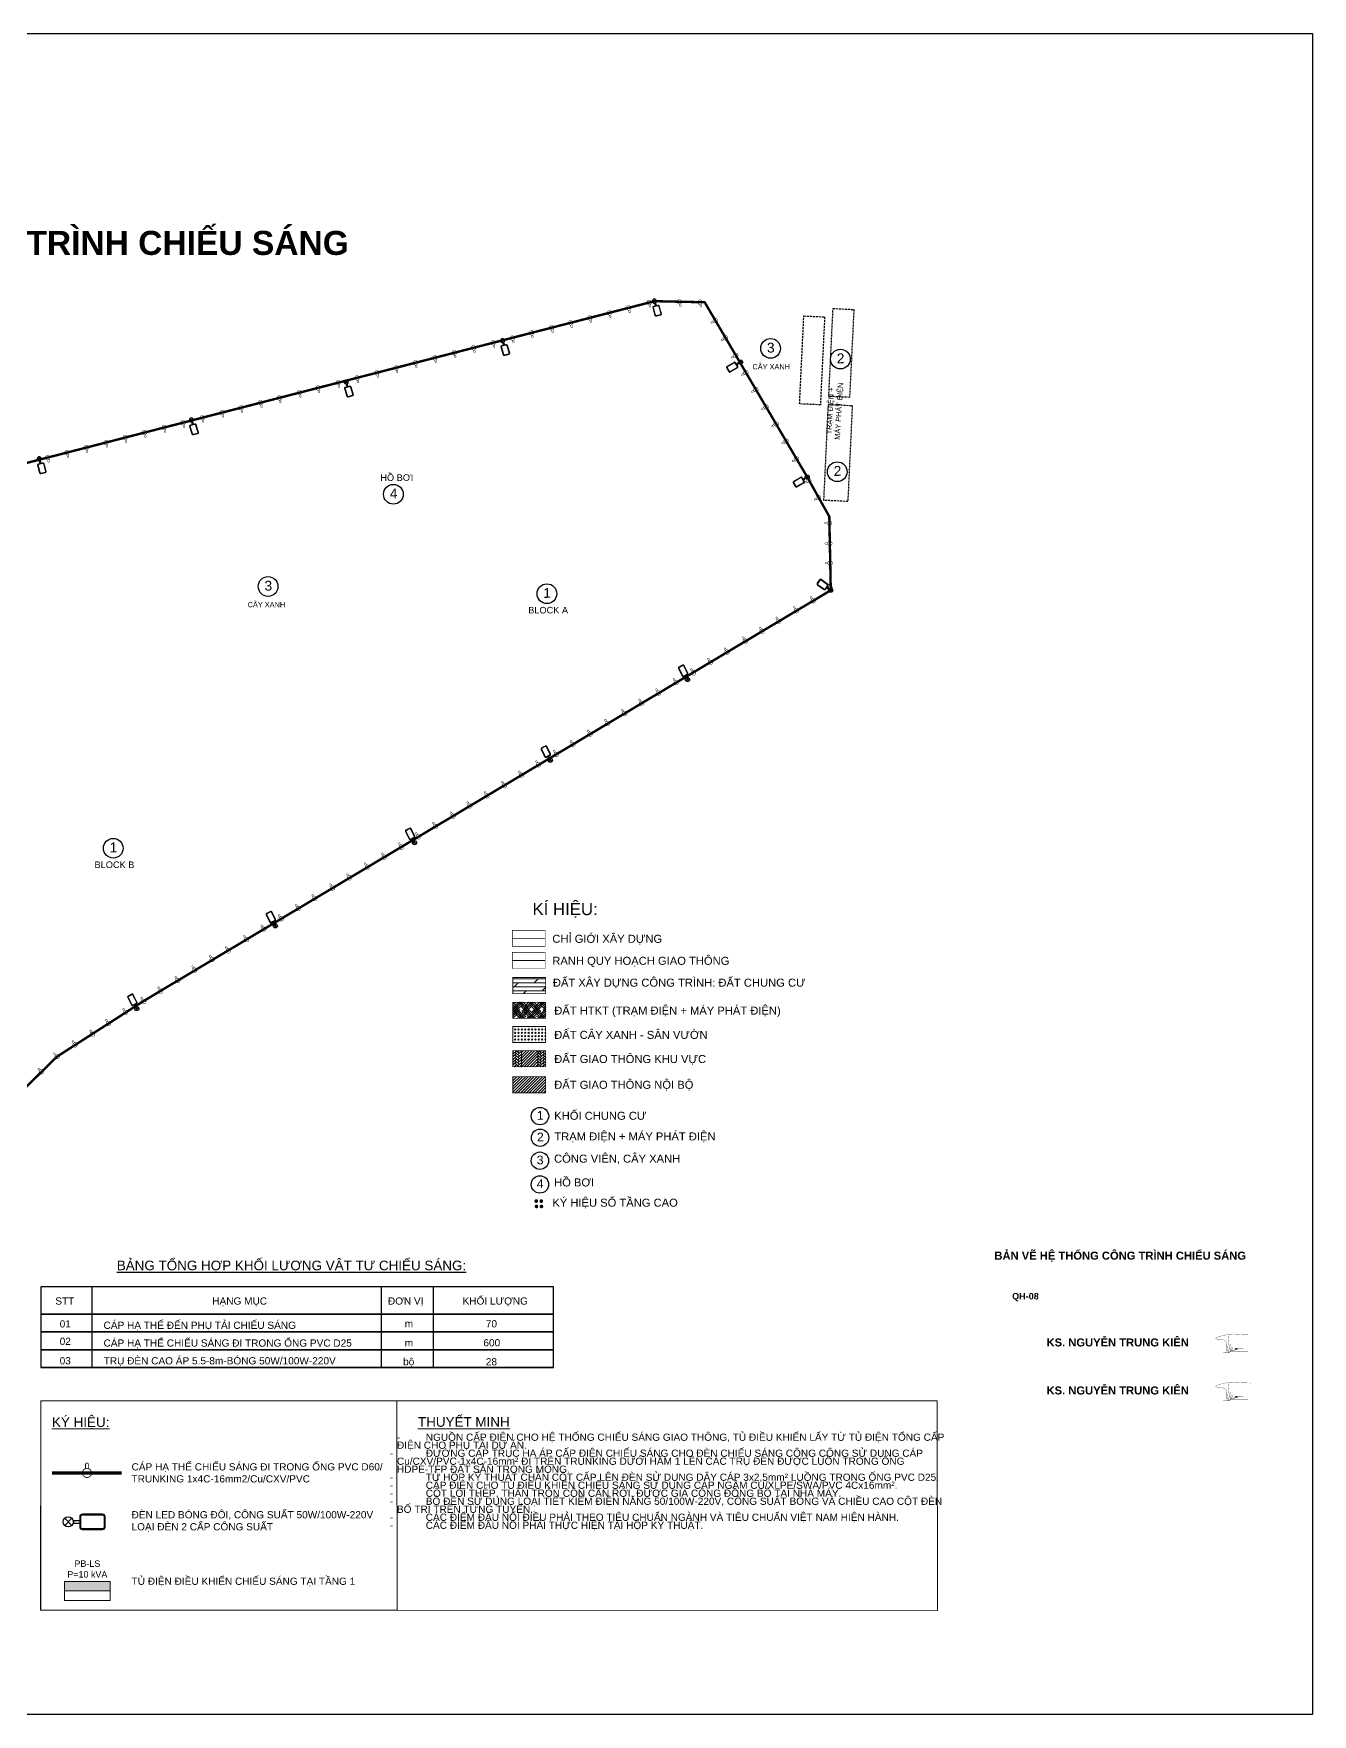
# Model space of a CAD drawing. Header units: inches. Extents: x 245672 to 1592568, y 1207716 to 2415717.
# Drawn here: x 612703.8 to 612863.5, y 1207715.5 to 1207925.5 of the extents above; entities that cross this region are included whole.
import ezdxf
from ezdxf.enums import TextEntityAlignment as Align

# ---------------------------------------------------------------- set-up
doc = ezdxf.new("R2010")
doc.units = ezdxf.units.IN
doc.header["$MEASUREMENT"] = 0
doc.set_wipeout_variables(frame=1)
for name, pattern in [('$0$HIDDEN', [0.375, 0.25, -0.125]), ('3-1', [4, 3, -1]), ('ACAD_ISO02W100', [15, 12, -3]), ('Dash', [6.35, 3.175, -3.175]), ('DASHED', [0.75, 0.5, -0.25]), ('DIVIDE', [1.25, 0.5, -0.25, 0, -0.25, 0, -0.25]), ('HIDDEN2', [4.7625, 3.175, -1.5875])]:
    doc.linetypes.add(name, pattern=pattern)
for name, color, linetype in [('0-Frame-text', 7, 'Continuous'), ('02-TEXT', 7, 'Continuous'), ('3_Heavy line', 3, 'Continuous'), ('5L', 1, 'Continuous'), ('E-LIGHT', 160, 'Continuous'), ('KHUNG LUI CONG TRINH', 7, 'Continuous'), ('TAD - TEXT', 7, 'Continuous'), ('TT.TAD - LANDMARK', 6, 'Continuous'), ('TT.TAD - LANDSCAPE - HATCH', 254, 'Continuous'), ('XREF-KHUNG A2-Songhong$0$TEXT KHUNG', 7, 'Continuous')]:
    doc.layers.add(name, color=color, linetype=linetype)
for name, color, linetype, lineweight in [('00-HACTH', 8, 'Continuous', 5), ('E-04', 252, '04DH', 5), ('Electrical Light', 160, 'ACAD_ISO02W100', 18), ('GACH LAT', 8, 'Continuous', 5), ('Level 3', 7, 'Continuous', 0), ('QH', 5, '3-1', 30), ('QH_DAT_Cayxanhhanche', 94, 'ACAD_ISO02W100', 13), ('QH_DAT_CTHTKT_DuongGT', 251, 'ACAD_ISO02W100', 20), ('QH_DAT_CTHTKT_Hatangkhac', 199, 'ACAD_ISO02W100', 9), ('QH_DAT_NO_Nhaochungcu', 40, 'ACAD_ISO02W100', 13), ('QHDH_DAT_CTHTKT_DuongGT_CH', 251, 'ACAD_ISO02W100', 20)]:
    doc.layers.add(name, color=color, linetype=linetype, lineweight=lineweight)
doc.styles.add('arial', font='arial.ttf')
doc.styles.add('Khung ten 25062008$0$arial', font='arialbd.ttf', dxfattribs={"height": 2.5})
doc.styles.add('VNIHC', font='')
doc.styles.add('XREF-KHUNG A2-Songhong$0$XR KHUNG 4TO A0 NOI DAI$0$Khung ten 25062008$0$arial', font='arialbd.ttf', dxfattribs={"height": 2.5})
doc.styles.get('VNIHC').set_extended_font_data('VNI-Helve-Condense')
doc.linetypes.add('04DH', pattern='A,15.184282,-3.785163,0.245393,-3.754607,0.245393,-3.785163,15.184282,-3.88722,["0,4kV",VNIHC,S=6,R=0,X=0,Y=-3],-22.15922', length=68.230723)
pattern_1 = [(45, (-613715.70337, -1204730.79082), (-0.176776695297, 0.176776695297), [])]
pattern_2 = [(45, (-196.47776, -10.4347), (0, 0.34745427), [0.7370618, -0.2456873]), (135, (-196.30403, -10.26096), (3e-17, 0.34745427), [0.7370618, -0.2456873])]

# ---------------------------------------------------------------- blocks, each defined once
blk = doc.blocks.new('CHU KI')
at = {"layer": '3_Heavy line', "color": 164, "linetype": 'Continuous', "const_width": 0.03}
blk.add_lwpolyline([(316.6, 50.08), (316.54, 49.41), (316.5, 48.95), (316.47, 48.74), (316.45, 48.55), (316.43, 48.39), (316.41, 48.24), (316.4, 48.13), (316.38, 48.06), (316.37, 48.02), (316.35, 48.02), (316.34, 48.07), (316.33, 48.16), (316.32, 48.3), (316.32, 48.45), (316.33, 48.74), (316.33, 48.88), (316.31, 49.01), (316.28, 49.13), (316.22, 49.23), (316.14, 49.32), (316.03, 49.39), (315.91, 49.45), (315.77, 49.49), (315.48, 49.54), (315.19, 49.56), (315.06, 49.58), (315, 49.61), (314.97, 49.63), (314.96, 49.66), (314.97, 49.69), (314.99, 49.72), (315.03, 49.75), (315.16, 49.81), (315.33, 49.87), (315.73, 49.98), (315.94, 50.03), (316.13, 50.07), (316.31, 50.1), (316.46, 50.12), (316.73, 50.15), (316.96, 50.15), (317.17, 50.16), (317.66, 50.14), (318.18, 50.11), (318.74, 50.09), (319.32, 50.07)], dxfattribs=at)
at = {"layer": '3_Heavy line', "color": 164, "linetype": 'Continuous', "const_width": 0.0424, "flags": 128}
for points in [[(316.78, 48.97), (316.74, 48.82), (316.7, 48.68), (316.68, 48.61), (316.66, 48.55), (316.65, 48.48), (316.63, 48.41), (316.61, 48.35), (316.6, 48.29), (316.59, 48.23), (316.58, 48.18), (316.57, 48.13), (316.56, 48.11), (316.56, 48.08), (316.55, 48.06), (316.55, 48.04), (316.55, 48.02), (316.54, 48), (316.54, 47.98), (316.54, 47.96), (316.54, 47.95), (316.54, 47.93), (316.54, 47.92), (316.54, 47.91), (316.54, 47.9), (316.54, 47.89), (316.55, 47.88), (316.55, 47.87), (316.55, 47.86), (316.56, 47.86), (316.56, 47.86), (316.57, 47.86), (316.58, 47.86), (316.58, 47.86), (316.59, 47.86), (316.6, 47.87), (316.61, 47.87), (316.62, 47.88), (316.63, 47.89), (316.64, 47.91), (316.65, 47.92), (316.67, 47.93), (316.68, 47.95), (316.7, 47.97), (316.71, 47.99), (316.73, 48), (316.75, 48.02), (316.76, 48.05), (316.8, 48.09), (316.84, 48.14), (316.88, 48.18), (316.92, 48.23), (316.94, 48.26), (316.96, 48.28), (316.97, 48.3), (316.99, 48.32), (317, 48.34), (317.01, 48.36), (317.02, 48.38), (317.03, 48.4), (317.03, 48.42), (317.03, 48.43), (317.03, 48.44), (317.03, 48.46), (317.02, 48.46), (317.02, 48.47), (317.01, 48.47), (317.01, 48.47), (317, 48.48), (316.99, 48.48), (316.98, 48.48), (316.97, 48.48), (316.95, 48.48), (316.93, 48.48), (316.9, 48.48), (316.88, 48.47), (316.86, 48.46), (316.85, 48.46), (316.84, 48.45), (316.83, 48.44), (316.83, 48.44), (316.82, 48.43), (316.82, 48.42), (316.81, 48.4), (316.8, 48.38), (316.8, 48.35), (316.8, 48.33), (316.8, 48.29), (316.8, 48.26), (316.81, 48.24), (316.81, 48.22), (316.82, 48.21), (316.83, 48.19), (316.85, 48.17), (316.86, 48.16), (316.88, 48.15), (316.9, 48.14), (316.92, 48.13), (316.94, 48.12), (316.96, 48.12), (316.99, 48.12), (317.01, 48.11), (317.04, 48.12), (317.06, 48.12), (317.09, 48.12), (317.12, 48.13), (317.14, 48.14), (317.17, 48.15), (317.19, 48.16), (317.22, 48.17), (317.24, 48.19), (317.27, 48.21), (317.29, 48.23), (317.31, 48.26), (317.33, 48.28), (317.35, 48.31), (317.36, 48.34), (317.38, 48.36), (317.38, 48.38), (317.39, 48.39), (317.39, 48.4), (317.4, 48.41), (317.4, 48.42), (317.41, 48.42), (317.41, 48.43), (317.41, 48.43), (317.41, 48.44), (317.41, 48.43), (317.41, 48.43), (317.41, 48.43), (317.4, 48.42), (317.4, 48.41), (317.39, 48.4), (317.39, 48.39), (317.38, 48.36), (317.37, 48.33), (317.36, 48.3), (317.35, 48.27), (317.34, 48.26), (317.34, 48.25), (317.34, 48.23), (317.33, 48.22), (317.33, 48.22), (317.33, 48.21), (317.33, 48.21), (317.33, 48.21), (317.33, 48.21), (317.33, 48.21), (317.34, 48.22), (317.34, 48.22), (317.35, 48.24), (317.35, 48.25), (317.36, 48.26), (317.36, 48.27), (317.39, 48.33), (317.39, 48.35), (317.4, 48.36), (317.4, 48.37), (317.41, 48.38), (317.41, 48.39), (317.41, 48.4), (317.42, 48.4), (317.42, 48.4), (317.41, 48.4), (317.41, 48.39), (317.41, 48.39), (317.4, 48.38), (317.4, 48.36), (317.39, 48.35), (317.38, 48.32), (317.37, 48.3), (317.37, 48.28), (317.37, 48.27), (317.37, 48.26), (317.37, 48.26), (317.37, 48.25), (317.38, 48.25), (317.39, 48.25), (317.4, 48.25), (317.41, 48.25), (317.42, 48.26), (317.43, 48.27), (317.44, 48.27), (317.47, 48.29), (317.49, 48.32), (317.5, 48.33), (317.51, 48.34), (317.52, 48.35), (317.53, 48.36), (317.53, 48.37), (317.54, 48.38), (317.54, 48.38), (317.54, 48.39), (317.53, 48.39), (317.53, 48.4), (317.52, 48.4), (317.51, 48.39), (317.5, 48.39), (317.48, 48.39), (317.47, 48.38), (317.46, 48.37), (317.45, 48.36), (317.44, 48.35), (317.44, 48.34), (317.43, 48.33), (317.43, 48.32), (317.43, 48.3), (317.43, 48.29), (317.43, 48.28), (317.43, 48.27), (317.43, 48.26), (317.44, 48.25), (317.44, 48.25), (317.45, 48.25), (317.46, 48.24), (317.46, 48.25), (317.47, 48.25), (317.48, 48.25), (317.49, 48.26), (317.5, 48.26), (317.51, 48.27), (317.52, 48.28), (317.53, 48.29), (317.54, 48.31), (317.56, 48.34), (317.57, 48.36), (317.58, 48.38), (317.58, 48.39), (317.58, 48.41), (317.58, 48.42), (317.58, 48.42), (317.59, 48.43), (317.59, 48.43), (317.59, 48.43), (317.6, 48.43), (317.6, 48.43), (317.61, 48.42), (317.62, 48.41), (317.62, 48.4), (317.62, 48.4), (317.62, 48.39), (317.62, 48.39), (317.62, 48.38), (317.61, 48.36), (317.61, 48.35), (317.59, 48.32), (317.58, 48.29), (317.58, 48.27), (317.57, 48.26), (317.57, 48.26), (317.57, 48.25), (317.56, 48.25), (317.56, 48.25), (317.56, 48.25), (317.56, 48.25), (317.56, 48.25), (317.56, 48.26), (317.56, 48.26), (317.57, 48.27), (317.57, 48.28), (317.57, 48.29), (317.58, 48.31), (317.59, 48.32), (317.6, 48.33), (317.61, 48.36), (317.62, 48.37), (317.63, 48.37), (317.64, 48.38), (317.64, 48.39), (317.65, 48.39), (317.65, 48.39), (317.65, 48.39), (317.65, 48.38), (317.65, 48.37), (317.65, 48.36), (317.65, 48.35), (317.64, 48.34), (317.64, 48.32), (317.63, 48.29), (317.62, 48.28), (317.61, 48.26), (317.61, 48.25), (317.61, 48.25), (317.6, 48.24), (317.6, 48.24), (317.6, 48.24), (317.6, 48.25), (317.6, 48.25), (317.6, 48.25), (317.61, 48.26), (317.61, 48.27), (317.62, 48.28), (317.63, 48.29), (317.63, 48.3), (317.64, 48.3), (317.66, 48.31), (317.7, 48.33), (317.74, 48.34), (317.78, 48.35), (317.82, 48.36), (317.86, 48.37), (317.9, 48.38), (317.95, 48.38), (317.99, 48.39), (318.03, 48.39), (318.08, 48.39), (318.12, 48.39), (318.21, 48.39), (318.3, 48.38), (318.39, 48.38)], [(315.88, 47.88), (317.26, 48.01), (317.56, 48.02), (318.46, 48.06), (318.99, 48.06)]]:
    blk.add_lwpolyline(points, dxfattribs=at)
blk = doc.blocks.new('TEN HANG MUC')
at = {"color": 6}
blk.add_wipeout([(2345, 1911), (1660, 2528), (786, 2917), (19, 3016), (-923, 2865), (-1651, 2509), (-2252, 1976), (-2569, 1533), (-2837, 936), (-2949, 453), (-2970, -243), (-2929, -539), (-2770, -1090), (-2597, -1452), (-2206, -1997), (-1798, -2371), (-1275, -2690), (-877, -2847), (-443, -2948), (19, -2984), (679, -2910), (1121, -2774), (1620, -2521), (2070, -2173), (2418, -1785), (2615, -1487), (2815, -1069), (2950, -625), (3019, 16), (2939, 706), (2780, 1190), (2523, 1668)], dxfattribs=at).dxf.layer = '02-TEXT'
at = {"layer": '02-TEXT', "color": 6}
blk.add_circle((19, 16), 3000, dxfattribs=at)
at = {"layer": '02-TEXT', "color": 6, "linetype": 'Continuous', "style": 'arial'}
blk.add_attdef('A', text='', height=3000, dxfattribs=at).set_placement((100, -1243), align=Align.CENTER)
blk = doc.blocks.new('5E45666')
at = {"layer": 'GACH LAT'}
h = blk.add_hatch(dxfattribs=at)
h.set_pattern_fill('AR-HBONE', color=256, scale=0.002418)
h.set_pattern_definition(pattern_2)
h.paths.add_polyline_path([(1.04, 6.29), (0.03, 6.29), (0.03, 4.29), (1.04, 4.29)])
h = blk.add_hatch(dxfattribs=at)
h.set_pattern_fill('AR-HBONE', color=256, scale=0.002418)
h.set_pattern_definition(pattern_2)
h.paths.add_polyline_path([(4.09, 6.29), (3.09, 6.29), (3.09, 4.29), (4.09, 4.29)])
at = {"layer": 'QH_DAT_Cayxanhhanche'}
h = blk.add_hatch(dxfattribs=at)
h.set_pattern_fill('GOST_GLASS', color=256, scale=0.05)
h.set_pattern_definition([(45, (-613715.70337, -1204730.79082), (0.42426406871, 0), [0.25, -0.35]), (45, (-613715.5973, -1204730.79082), (0.42426406871, 0), [0.1, -0.5]), (45, (-613715.70337, -1204730.68476), (0.42426406871, 0), [0.1, -0.5])])
h.paths.add_polyline_path([(4.09, 7.31), (-0.02, 7.31), (-0.02, 9.32), (4.09, 9.32)])
at = {"layer": 'QH_DAT_CTHTKT_DuongGT', "linetype": 'Continuous'}
h = blk.add_hatch(dxfattribs=at)
h.set_pattern_fill('ANSI31', color=256, scale=2)
h.set_pattern_definition(pattern_1)
h.paths.add_polyline_path([(1.04, 6.29), (1.04, 4.29), (3.09, 4.29), (3.09, 6.29)])
h = blk.add_hatch(dxfattribs=at)
h.set_pattern_fill('ANSI31', color=256, scale=2)
h.set_pattern_definition(pattern_1)
h.paths.add_polyline_path([(-0.02, 3.04), (-0.02, 1.03), (4.09, 1.03), (4.09, 3.04)])
at = {"layer": 'QH_DAT_CTHTKT_Hatangkhac', "linetype": 'Continuous', "ltscale": 0.01}
h = blk.add_hatch(dxfattribs=at)
h.set_pattern_fill('HOUND', color=256, scale=3, angle=45)
h.set_pattern_definition([(45, (-613715.70337, -1204727.76402), (0.397747564417, 0.662912607362), [3, -1.5]), (135, (-613715.70337, -1204727.76402), (0.397747564417, -0.662912607362), [3, -1.5])])
h.paths.add_polyline_path([(4.09, 10.34), (-0.02, 10.34), (-0.02, 12.34), (4.09, 12.34)])
at = {"layer": 'QH_DAT_NO_Nhaochungcu', "linetype": 'Continuous'}
h = blk.add_hatch(dxfattribs=at)
h.set_pattern_fill('DOLMIT', color=256, scale=2, style=0)
h.set_pattern_definition([(0, (-613715.70337, -1204729.0959), (0, 0.5), []), (45, (-613715.7034, -1204729.0959), (-0.9999999983, 0.9999999983), [0.7071067812, -1.4142135624])])
h.paths.add_polyline_path([(4.09, 13.42), (-0.02, 13.42), (-0.02, 15.43), (4.09, 15.43)])
at = {"color": 4, "linetype": 'Continuous', "ltscale": 5, "const_width": 0.227, "flags": 128}
for points in [[(2.79, -12.49, 1), (3.02, -12.51, 1)], [(3.42, -12.5, 1), (3.65, -12.51, 1)], [(2.81, -13.16, 1), (3.03, -13.18, 1)], [(3.44, -13.16, 1), (3.66, -13.18, 1)]]:
    blk.add_lwpolyline(points, format="xyb", close=True, dxfattribs=at)
at = {"layer": '00-HACTH', "elevation": -0.2}
for points in [[(1.04, 6.23), (1.04, 4.23)], [(3.09, 6.29), (3.09, 4.29)]]:
    blk.add_lwpolyline(points, dxfattribs=at)
at = {"layer": 'KHUNG LUI CONG TRINH', "linetype": 'Dash', "lineweight": 25, "ltscale": 0.1, "const_width": 0.1}
blk.add_lwpolyline([(-0.09, 20.32), (4.02, 20.32)], dxfattribs=at)
at = {"layer": 'QH', "linetype": 'ACAD_ISO02W100', "ltscale": 0.1, "const_width": 0.106}
blk.add_lwpolyline([(-0.09, 17.57), (4.02, 17.57)], dxfattribs=at)
at = {"layer": 'QH_DAT_Cayxanhhanche', "ltscale": 0.075, "const_width": 0.1}
blk.add_lwpolyline([(4.09, 7.31), (-0.02, 7.31), (-0.02, 9.32), (4.09, 9.32)], close=True, dxfattribs=at)
at = {"layer": 'QH_DAT_CTHTKT_Hatangkhac', "ltscale": 0.075, "const_width": 0.1, "elevation": 0.2}
blk.add_lwpolyline([(4.09, 10.34), (-0.02, 10.34), (-0.02, 12.34), (4.09, 12.34)], close=True, dxfattribs=at)
at = {"layer": 'QH_DAT_NO_Nhaochungcu', "linetype": 'HIDDEN2', "ltscale": 0.3, "const_width": 0.1}
blk.add_lwpolyline([(4.09, 13.42), (-0.02, 13.42), (-0.02, 15.43), (4.09, 15.43)], close=True, dxfattribs=at)
at = {"layer": 'QHDH_DAT_CTHTKT_DuongGT_CH', "ltscale": 0.05, "const_width": 0.1, "elevation": -0.2}
for points in [[(4.09, 4.29), (-0.02, 4.29), (-0.02, 6.29), (4.09, 6.29)], [(4.09, 1.03), (-0.02, 1.03), (-0.02, 3.04), (4.09, 3.04)]]:
    blk.add_lwpolyline(points, close=True, dxfattribs=at)
at = {"layer": 'TT.TAD - LANDSCAPE - HATCH', "color": 0, "linetype": 'Continuous', "const_width": 0.0605}
for points in [[(4.02, 19.32), (-0.09, 19.32), (-0.09, 21.32), (4.02, 21.32)], [(4.02, 16.57), (-0.09, 16.57), (-0.09, 18.58), (4.02, 18.58)]]:
    blk.add_lwpolyline(points, close=True, dxfattribs=at)
at = {"layer": 'TT.TAD - LANDMARK', "linetype": 'Continuous', "xscale": 0.0003627272727272727, "yscale": 0.0003627272727272727, "zscale": 0.0003627272727272727, "rotation": 0.8617172174704556}
for p, values in [((3.36, -1.89), {'A': '1'}), ((3.35, -7.46), {'A': '3'})]:
    blk.add_blockref('TEN HANG MUC', p, dxfattribs=at).add_auto_attribs(values)
at = {"layer": 'TAD - TEXT', "linetype": 'Continuous', "ltscale": 5, "style": 'arial'}
for s, p in [('CHỈ GIỚI XÂY DỰNG', (4.91, 19.77)), ('RANH QUY HOẠCH GIAO THÔNG', (4.91, 17.02)), ('ĐẤT HTKT (TRẠM ĐIỆN + MÁY PHÁT ĐIỆN)', (5.15, 10.8)), ('ĐẤT CÂY XANH - SÂN VƯỜN', (5.15, 7.77, -0.2)), ('ĐẤT GIAO THÔNG KHU VỰC', (5.15, 4.75, -0.2)), ('ĐẤT GIAO THÔNG NỘI BỘ', (5.15, 1.53, -0.2)), ('KÝ HIỆU SỐ TẦNG CAO', (4.91, -13.2))]:
    blk.add_text(s, height=1, dxfattribs=at).set_placement(p)
at = {"layer": 'TAD - TEXT', "linetype": 'Continuous', "ltscale": 5, "attachment_point": 1, "style": 'arial'}
for s, insert, char_height, width in [('KÍ HIỆU: ', (2.43, 24.73), 1.5, 30.7682), ('ĐẤT XÂY DỰNG CÔNG TRÌNH: ĐẤT CHUNG CƯ ', (4.98, 15.29), 1, 33.6819)]:
    blk.add_mtext(s, dxfattribs=dict(at, insert=insert, char_height=char_height, width=width))
at = {"layer": 'TT.TAD - LANDMARK', "linetype": 'Continuous', "xscale": 0.0003627272727272727, "yscale": 0.0003627272727272727, "zscale": 0.0003627272727272727, "rotation": 0.8617172174704556}
blk.add_blockref('TEN HANG MUC', (3.35, -10.43), dxfattribs=at).add_auto_attribs({'A': '4'})
at = {"layer": 'TAD - TEXT', "linetype": 'Continuous', "ltscale": 5, "style": 'arial'}
for s, p in [('KHỐI CHUNG CƯ', (5.15, -2.34)), ('CÔNG VIÊN, CÂY XANH', (5.13, -7.7))]:
    blk.add_text(s, height=1, dxfattribs=at).set_placement(p)
at = {"layer": 'TT.TAD - LANDMARK', "linetype": 'Continuous', "xscale": 0.0003627272727272727, "yscale": 0.0003627272727272727, "zscale": 0.0003627272727272727, "rotation": 0.8617172174704556}
blk.add_blockref('TEN HANG MUC', (3.38, -4.59), dxfattribs=at).add_auto_attribs({'A': '2'})
at = {"layer": 'TAD - TEXT', "linetype": 'Continuous', "ltscale": 5, "style": 'arial'}
blk.add_text('HỒ BƠI', height=1, dxfattribs=at).set_placement((5.13, -10.67))
blk.add_text('TRẠM ĐIỆN + MÁY PHÁT ĐIỆN', height=1, dxfattribs=at).set_placement((5.16, -4.92))
blk = doc.blocks.new('KHOI XD1')
at = {"layer": 'Defpoints', "color": 7, "true_color": 0xffffff}
blk.add_line((613994.33, 1204723.41), (614001.83, 1204733.41), dxfattribs=at)
at = {"layer": 'TT.TAD - LANDMARK', "linetype": 'Continuous', "xscale": 0.0004103999999999999, "yscale": 0.0004103999999999999, "zscale": 0.0004103999999999999, "rotation": 0.8617172174704556}
for p, values in [((614223.65, 1204894.07), {'A': '3'}), ((614232.37, 1204892.73, 98), {'A': '2'}), ((614231.98, 1204878.66, 98), {'A': '2'}), ((614176.54, 1204875.84, 98), {'A': '4'}), ((614160.89, 1204864.32), {'A': '3'}), ((614195.71, 1204863.42, 98), {'A': '1'}), ((614127.16, 1204855.29), {'A': '3'}), ((614068.19, 1204846.92, 0), {'A': '1'}), ((614141.54, 1204831.62, 98), {'A': '1'}), ((614072.86, 1204821.67), {'A': '1'}), ((614080.11, 1204795.66), {'A': '1'}), ((614091.87, 1204767.86, 98), {'A': '2'}), ((614084.96, 1204762.04), {'A': '3'}), ((614076.51, 1204758.87, 98), {'A': '2'}), ((614068.81, 1204753.7, 98), {'A': '2'})]:
    blk.add_blockref('TEN HANG MUC', p, dxfattribs=at).add_auto_attribs(values)
at = {"layer": 'TAD - TEXT', "insert": (614230.38, 1204879.74, 78.4), "char_height": 0.6566, "width": 13.0364, "attachment_point": 1, "rotation": 86.5406, "style": 'arial'}
blk.add_mtext('\\pi3.63656;TRẠM ĐIỆN +\\P\\pi3.02202;MÁY PHÁT ĐIỆN', dxfattribs=at)
at = {"layer": 'TAD - TEXT', "linetype": 'Continuous', "ltscale": 5, "style": 'arial'}
for s, height, p in [('CÂY XANH', 0.657, (614221.4, 1204891.45, 78.4)), ('HỒ BƠI', 0.821, (614174.92, 1204877.52, 98)), ('CÂY XANH', 0.657, (614158.34, 1204861.73, 78.4)), ('BLOCK A', 0.821, (614193.39, 1204860.96, 98)), ('CÂY XANH', 0.657, (614124.61, 1204852.7, 78.4)), ('BLOCK D', 0.821, (614065.87, 1204844.45, 0)), ('BLOCK B', 0.821, (614139.22, 1204829.15, 98)), ('KHỐI ĐẾ', 0.821, (614070.54, 1204819.21)), ('BLOCK C', 0.821, (614077.79, 1204793.19)), ('CÂY XANH', 0.657, (614082.41, 1204759.46, 78.4))]:
    blk.add_text(s, height=height, dxfattribs=at).set_placement(p)
at = {"layer": 'TAD - TEXT', "insert": (614060.75, 1204747.64, 78.4), "char_height": 0.6566, "width": 13.0364, "attachment_point": 1, "rotation": 30.1297, "style": 'arial'}
blk.add_mtext('\\pi3.63656;TRẠM ĐIỆN +\\P\\pi3.02202;MÁY PHÁT ĐIỆN', dxfattribs=at)
blk = doc.blocks.new('ĐÈN 1 PHÍA')
at = {"color": 1, "const_width": 0.1}
blk.add_lwpolyline([(0.27, -0.5, 8.419148), (0.01, -0.56, 0.118777)], format="xyb", close=True, dxfattribs=at)
blk.add_lwpolyline([(-0.17, 0.53), (-0.17, 1.07, -1), (0.18, 1.07), (0.18, 0.53)], format="xyb", dxfattribs=at)
blk = doc.blocks.new('s250')
at = {"layer": 'E-LIGHT', "color": 10}
for p, q in [((-0.71, 0.71), (0.71, -0.71)), ((-0.71, -0.71), (0.71, 0.71)), ((0.97, 0.25), (2.26, 0.25)), ((0.97, -0.25), (2.26, -0.25))]:
    blk.add_line(p, q, dxfattribs=at)
for points in [[(7.26, -1), (7.26, 1, 0.414214), (6.76, 1.5), (2.76, 1.5, 0.414214), (2.26, 1), (2.26, -1, 0.414214), (2.76, -1.5), (6.76, -1.5, 0.414214)], [(7.1, -1), (7.1, 1, 0.414214), (6.76, 1.34), (2.76, 1.34, 0.414214), (2.42, 1), (2.42, -1, 0.414214), (2.76, -1.34), (6.76, -1.34, 0.414214)]]:
    blk.add_lwpolyline(points, format="xyb", close=True, dxfattribs=at)
blk.add_circle((0, 0), 1, dxfattribs=at)
blk = doc.blocks.new('HTCT CHIEU SANG')
at = {"color": 1, "linetype": 'DIVIDE', "ltscale": 2, "const_width": 0.3, "elevation": 0}
blk.add_lwpolyline([(613883.98, 1204776.94), (613906.45, 1204777.74), (613908.42, 1204731.27), (613899.46, 1204724.67), (613879.27, 1204728.23), (613859.68, 1204735.4), (613831.77, 1204745.55), (613813.7, 1204752.14), (613802.7, 1204759.14), (613817.22, 1204816.85), (613824.44, 1204836.82), (613848.48, 1204932.99), (613851.59, 1204938.44), (613876.9, 1204939.28), (613882.55, 1204939.35), (613890.73, 1204935.12), (613894.9, 1204835.12), (613895.84, 1204822.4), (613903.53, 1204795.55)], dxfattribs=at)
for p, xscale, yscale, zscale, rotation in [((613851.3, 1204937.93, 0), 0.4999999999999993, 0.4999999999999993, 0.4999999999999993, 254.3903802504333), ((613854.24, 1204938.52, 0), 0.4999999999999994, 0.4999999999999994, 0.4999999999999994, 180.1433945937471), ((613856.75, 1204938.61, 0), 0.4999999999999994, 0.4999999999999994, 0.4999999999999994, 180.1433945937471), ((613859.28, 1204938.69, 0), 0.4999999999999994, 0.4999999999999994, 0.4999999999999994, 180.1433945937471), ((613861.79, 1204938.78, 0), 0.4999999999999994, 0.4999999999999994, 0.4999999999999994, 180.1433945937471), ((613864.24, 1204938.86, 0), 0.4999999999999994, 0.4999999999999994, 0.4999999999999994, 180.1433945937471), ((613866.76, 1204938.94, 0), 0.4999999999999994, 0.4999999999999994, 0.4999999999999994, 180.1433945937471), ((613869.22, 1204939.03, 0), 0.4999999999999994, 0.4999999999999994, 0.4999999999999994, 180.1433945937471), ((613871.7, 1204939.11, 0), 0.4999999999999994, 0.4999999999999994, 0.4999999999999994, 180.1433945937471), ((613874.29, 1204939.2, 0), 0.4999999999999994, 0.4999999999999994, 0.4999999999999994, 180.1433945937471), ((613877.38, 1204939.26, 0), 0.4999999999999994, 0.4999999999999994, 0.4999999999999994, 180.1433945937471), ((613879.83, 1204939.32, 0), 0.4999999999999994, 0.4999999999999994, 0.4999999999999994, 180.1433945937471), ((613883.29, 1204938.97, 0), 0.4999999999999999, 0.4999999999999999, 0.4999999999999999, 151.5727221554673), ((613885.55, 1204937.8, 0), 0.4999999999999999, 0.4999999999999999, 0.4999999999999999, 151.5727221554673), ((613850.03, 1204935.71, 0), 0.4999999999999993, 0.4999999999999993, 0.4999999999999993, 254.3903802504333), ((613887.73, 1204936.67, 0), 0.4999999999999999, 0.4999999999999999, 0.4999999999999999, 151.5727221554673), ((613890.48, 1204935.2, 0), 0.4999999999999998, 0.4999999999999998, 0.4999999999999998, 92.78127036836135), ((613848.31, 1204932.32, 0), 0.4999999999999993, 0.4999999999999993, 0.4999999999999993, 254.3903802504333), ((613890.84, 1204932.55, 0), 0.4999999999999998, 0.4999999999999998, 0.4999999999999998, 92.78127036836135), ((613847.67, 1204929.77, 0), 0.4999999999999993, 0.4999999999999993, 0.4999999999999993, 254.3903802504333), ((613890.94, 1204930.11, 0), 0.4999999999999998, 0.4999999999999998, 0.4999999999999998, 92.78127036836135), ((613847.07, 1204927.36, 0), 0.4999999999999993, 0.4999999999999993, 0.4999999999999993, 254.3903802504333), ((613891.05, 1204927.56, 0), 0.4999999999999998, 0.4999999999999998, 0.4999999999999998, 92.78127036836135), ((613891.15, 1204925.14, 0), 0.4999999999999998, 0.4999999999999998, 0.4999999999999998, 92.78127036836135), ((613846.46, 1204924.92, 0), 0.4999999999999993, 0.4999999999999993, 0.4999999999999993, 254.3903802504333), ((613845.86, 1204922.51, 0), 0.4999999999999993, 0.4999999999999993, 0.4999999999999993, 254.3903802504333), ((613891.25, 1204922.71, 0), 0.4999999999999998, 0.4999999999999998, 0.4999999999999998, 92.78127036836135), ((613845.27, 1204920.14, 0), 0.4999999999999993, 0.4999999999999993, 0.4999999999999993, 254.3903802504333), ((613891.36, 1204920.04, 0), 0.4999999999999998, 0.4999999999999998, 0.4999999999999998, 92.78127036836135), ((613844.64, 1204917.62, 0), 0.4999999999999993, 0.4999999999999993, 0.4999999999999993, 254.3903802504333), ((613891.48, 1204917.6, 0), 0.4999999999999998, 0.4999999999999998, 0.4999999999999998, 92.78127036836135), ((613844.07, 1204915.22, 0), 0.4999999999999993, 0.4999999999999993, 0.4999999999999993, 254.3903802504333), ((613891.64, 1204915.12, 0), 0.4999999999999998, 0.4999999999999998, 0.4999999999999998, 92.78127036836135), ((613843.44, 1204912.82, 0), 0.4999999999999993, 0.4999999999999993, 0.4999999999999993, 254.3903802504333), ((613891.67, 1204912.63, 0), 0.4999999999999998, 0.4999999999999998, 0.4999999999999998, 92.78127036836135), ((613842.82, 1204910.37, 0), 0.4999999999999993, 0.4999999999999993, 0.4999999999999993, 254.3903802504333), ((613891.77, 1204910.09, 0), 0.4999999999999998, 0.4999999999999998, 0.4999999999999998, 92.78127036836135), ((613842.22, 1204907.96, 0), 0.4999999999999993, 0.4999999999999993, 0.4999999999999993, 254.3903802504333), ((613891.88, 1204907.61, 0), 0.4999999999999998, 0.4999999999999998, 0.4999999999999998, 92.78127036836135), ((613841.61, 1204905.51, 0), 0.4999999999999993, 0.4999999999999993, 0.4999999999999993, 254.3903802504333), ((613891.98, 1204905.12, 0), 0.4999999999999998, 0.4999999999999998, 0.4999999999999998, 92.78127036836135), ((613841, 1204903.08, 0), 0.4999999999999993, 0.4999999999999993, 0.4999999999999993, 254.3903802504333), ((613892.08, 1204902.66, 0), 0.4999999999999998, 0.4999999999999998, 0.4999999999999998, 92.78127036836135), ((613840.4, 1204900.66, 0), 0.4999999999999993, 0.4999999999999993, 0.4999999999999993, 254.3903802504333), ((613892.19, 1204900.12, 0), 0.4999999999999998, 0.4999999999999998, 0.4999999999999998, 92.78127036836135), ((613839.8, 1204898.26, 0), 0.4999999999999993, 0.4999999999999993, 0.4999999999999993, 254.3903802504333), ((613839.18, 1204895.78, 0), 0.4999999999999993, 0.4999999999999993, 0.4999999999999993, 254.3903802504333), ((613892.31, 1204897.62, 0), 0.4999999999999998, 0.4999999999999998, 0.4999999999999998, 92.78127036836135), ((613892.41, 1204895.2, 0), 0.4999999999999998, 0.4999999999999998, 0.4999999999999998, 92.78127036836135), ((613838.59, 1204893.43, 0), 0.4999999999999993, 0.4999999999999993, 0.4999999999999993, 254.3903802504333), ((613892.5, 1204892.63, 0), 0.4999999999999998, 0.4999999999999998, 0.4999999999999998, 92.78127036836135), ((613837.96, 1204890.89, 0), 0.4999999999999993, 0.4999999999999993, 0.4999999999999993, 254.3903802504333), ((613892.62, 1204890.13, 0), 0.4999999999999998, 0.4999999999999998, 0.4999999999999998, 92.78127036836135), ((613837.37, 1204888.57, 0), 0.4999999999999993, 0.4999999999999993, 0.4999999999999993, 254.3903802504333), ((613892.73, 1204887.66, 0), 0.4999999999999998, 0.4999999999999998, 0.4999999999999998, 92.78127036836135), ((613836.75, 1204886.06, 0), 0.4999999999999993, 0.4999999999999993, 0.4999999999999993, 254.3903802504333), ((613836.16, 1204883.71, 0), 0.4999999999999993, 0.4999999999999993, 0.4999999999999993, 254.3903802504333), ((613892.82, 1204885.12, 0), 0.4999999999999998, 0.4999999999999998, 0.4999999999999998, 92.78127036836135), ((613835.55, 1204881.27, 0), 0.4999999999999993, 0.4999999999999993, 0.4999999999999993, 254.3903802504333), ((613892.92, 1204882.63, 0), 0.4999999999999998, 0.4999999999999998, 0.4999999999999998, 92.78127036836135), ((613834.95, 1204878.88, 0), 0.4999999999999993, 0.4999999999999993, 0.4999999999999993, 254.3903802504333), ((613893.04, 1204880.18, 0), 0.4999999999999998, 0.4999999999999998, 0.4999999999999998, 92.78127036836135), ((613893.14, 1204877.64, 0), 0.4999999999999998, 0.4999999999999998, 0.4999999999999998, 92.78127036836135), ((613834.33, 1204876.4, 0), 0.4999999999999993, 0.4999999999999993, 0.4999999999999993, 254.3903802504333), ((613893.24, 1204875.14, 0), 0.4999999999999998, 0.4999999999999998, 0.4999999999999998, 92.78127036836135), ((613833.74, 1204874.01, 0), 0.4999999999999993, 0.4999999999999993, 0.4999999999999993, 254.3903802504333), ((613893.35, 1204872.66, 0), 0.4999999999999998, 0.4999999999999998, 0.4999999999999998, 92.78127036836135), ((613833.14, 1204871.64, 0), 0.4999999999999993, 0.4999999999999993, 0.4999999999999993, 254.3903802504333), ((613832.52, 1204869.18, 0), 0.4999999999999993, 0.4999999999999993, 0.4999999999999993, 254.3903802504333), ((613893.44, 1204870.2, 0), 0.4999999999999998, 0.4999999999999998, 0.4999999999999998, 92.78127036836135), ((613831.92, 1204866.77, 0), 0.4999999999999993, 0.4999999999999993, 0.4999999999999993, 254.3903802504333), ((613893.54, 1204867.73, 0), 0.4999999999999998, 0.4999999999999998, 0.4999999999999998, 92.78127036836135), ((613831.32, 1204864.38, 0), 0.4999999999999993, 0.4999999999999993, 0.4999999999999993, 254.3903802504333), ((613893.65, 1204865.14, 0), 0.4999999999999998, 0.4999999999999998, 0.4999999999999998, 92.78127036836135), ((613893.76, 1204862.68, 0), 0.4999999999999998, 0.4999999999999998, 0.4999999999999998, 92.78127036836135), ((613830.7, 1204861.89, 0), 0.4999999999999993, 0.4999999999999993, 0.4999999999999993, 254.3903802504333), ((613893.86, 1204860.09, 0), 0.4999999999999998, 0.4999999999999998, 0.4999999999999998, 92.78127036836135), ((613830.1, 1204859.49, 0), 0.4999999999999993, 0.4999999999999993, 0.4999999999999993, 254.3903802504333), ((613829.5, 1204857.07, 0), 0.4999999999999993, 0.4999999999999993, 0.4999999999999993, 254.3903802504333), ((613893.97, 1204857.69, 0), 0.4999999999999998, 0.4999999999999998, 0.4999999999999998, 92.78127036836135), ((613894.07, 1204855.19, 0), 0.4999999999999998, 0.4999999999999998, 0.4999999999999998, 92.78127036836135), ((613894.18, 1204852.67, 0), 0.4999999999999998, 0.4999999999999998, 0.4999999999999998, 92.78127036836135), ((613894.3, 1204850.15, 0), 0.4999999999999998, 0.4999999999999998, 0.4999999999999998, 92.78127036836135), ((613894.44, 1204847.47, 0), 0.4999999999999998, 0.4999999999999998, 0.4999999999999998, 92.78127036836135), ((613894.43, 1204845.2, 0), 0.4999999999999998, 0.4999999999999998, 0.4999999999999998, 92.78127036836135), ((613894.56, 1204842.65, 0), 0.4999999999999998, 0.4999999999999998, 0.4999999999999998, 92.78127036836135), ((613894.69, 1204840.18, 0), 0.4999999999999998, 0.4999999999999998, 0.4999999999999998, 92.78127036836135), ((613894.84, 1204837.65, 0), 0.4999999999999998, 0.4999999999999998, 0.4999999999999998, 92.78127036836135), ((613894.96, 1204835.18, 0), 0.4999999999999998, 0.4999999999999998, 0.4999999999999998, 92.78127036836135), ((613895.09, 1204832.54, 0), 0.4999999999999998, 0.4999999999999998, 0.4999999999999998, 92.78127036836135), ((613895.28, 1204830, 0), 0.4999999999999998, 0.4999999999999998, 0.4999999999999998, 92.78127036836135), ((613895.52, 1204827.62, 0), 0.4999999999999998, 0.4999999999999998, 0.4999999999999998, 92.78127036836135), ((613895.64, 1204825.05, 0), 0.4999999999999998, 0.4999999999999998, 0.4999999999999998, 92.78127036836135), ((613895.84, 1204822.4, 0), 0.4999999999999999, 0.4999999999999999, 0.4999999999999999, 105.8451871968752), ((613896.59, 1204819.78, 0), 0.4999999999999999, 0.4999999999999999, 0.4999999999999999, 105.8451871968752)]:
    blk.add_blockref('ĐÈN 1 PHÍA', p, dxfattribs=dict(xscale=xscale, yscale=yscale, zscale=zscale, rotation=rotation))
at = {"layer": 'E-LIGHT', "color": 10, "linetype": 'DASHED', "ltscale": 5}
for p, xscale, yscale, zscale, rotation in [((613860.31, 1204938.82, 0), 0.2582360392576083, 0.2582360392576083, 0.2582360392576083, 272.1972381240112), ((613876.9, 1204939.28, 0), 0.2582360392576082, 0.2582360392576082, 0.2582360392576082, 272.1972381240111), ((613890.72, 1204935.11, 0), 0.2582360392576083, 0.2582360392576083, 0.2582360392576083, 206.2261914438311), ((613848.48, 1204932.99), -0.2582360392576085, 0.2582360392576085, 0.2582360392576084, 167.2901589528364), ((613843.76, 1204913.97), -0.2582360392576085, 0.2582360392576085, 0.2582360392576084, 167.2901589528364), ((613892, 1204914.07, 0), 0.2582360392576085, 0.2582360392576085, 0.2582360392576085, 178.1670830562977), ((613839, 1204894.33), -0.2582360392576085, 0.2582360392576085, 0.2582360392576084, 167.2901589528364), ((613892.7, 1204894.19, 0), 0.2582360392576085, 0.2582360392576085, 0.2582360392576085, 178.1670830562977), ((613833.93, 1204875.08), -0.2582360392576085, 0.2582360392576085, 0.2582360392576084, 167.2901589528364), ((613893.65, 1204874.38, 0), 0.2582360392576085, 0.2582360392576085, 0.2582360392576085, 178.1670830562977), ((613829.13, 1204856.05), -0.2582360392576085, 0.2582360392576085, 0.2582360392576084, 167.2901589528364), ((613894.49, 1204854.14, 0), 0.2582360392576085, 0.2582360392576085, 0.2582360392576085, 178.1670830562977), ((613895.32, 1204834, 0), 0.2582360392576085, 0.2582360392576085, 0.2582360392576085, 178.1670830562977)]:
    blk.add_blockref('s250', p, dxfattribs=dict(at, xscale=xscale, yscale=yscale, zscale=zscale, rotation=rotation))
blk = doc.blocks.new('TU DIEN HA THE')
blk.add_hatch(color=256).paths.add_polyline_path([(3.52, -1.45), (3.52, 0), (-3.52, 0), (-3.52, -1.45)])
blk.add_line((-3.52, 0), (3.52, 0))
blk.add_lwpolyline([(-3.52, 1.45), (3.52, 1.45), (3.52, -1.45), (-3.52, -1.45)], close=True)

msp = doc.modelspace()

# ---------------------------------------------------------------- linework, layer by layer
at = {"layer": 'Defpoints', "color": 7, "true_color": 0xffffff}
msp.add_lwpolyline([(612863.5152, 1207715.5173), (612566.5152, 1207715.5173), (612566.5152, 1207925.5173), (612863.5152, 1207925.5173)], close=True, dxfattribs=at)

# ---------------------------------------------------------------- block references
for p in [(612536.5025, 1207712.8424), (612536.5025, 1207706.8424)]:
    msp.add_blockref('CHU KI', p)

# ---------------------------------------------------------------- texts
at = {"layer": '0-Frame-text', "color": 10, "style": 'Khung ten 25062008$0$arial'}
msp.add_text('BẢN VẼ HỆ THỐNG CÔNG TRÌNH CHIẾU SÁNG', height=1, dxfattribs=at).set_placement((612839.5146, 1207772.3341, 174.7898), align=Align.CENTER)
msp.add_text('QH-08', height=0.81, dxfattribs=at).set_placement((612827.6768, 1207767.7651, 5.1081), align=Align.MIDDLE_CENTER)
at = {"layer": '0-Frame-text', "color": 10, "insert": (612696.0177, 1207900.8663), "char_height": 3, "width": 164.255802, "attachment_point": 2, "style": 'Khung ten 25062008$0$arial'}
msp.add_mtext('BẢN VẼ HỆ THỐNG CÔNG TRÌNH CHIẾU SÁNG', dxfattribs=at)
at = {"layer": 'XREF-KHUNG A2-Songhong$0$TEXT KHUNG', "style": 'XREF-KHUNG A2-Songhong$0$XR KHUNG 4TO A0 NOI DAI$0$Khung ten 25062008$0$arial'}
for p in [(612830.3112, 1207761.4889), (612830.3112, 1207755.4889)]:
    msp.add_text('KS. NGUYỄN TRUNG KIÊN', height=1, dxfattribs=at).set_placement(p)

# ---------------------------------------------------------------- next in the draw order: block references
msp.add_blockref('5E45666', (612763.669, 1207792.1507))

# ---------------------------------------------------------------- next in the draw order: wipeouts: each hides what was drawn before it
msp.add_wipeout([(612704.6967, 1207754.7119), (612749.1669, 1207754.6943), (612749.2005, 1207728.5488), (612704.6968, 1207728.5425)])

# ---------------------------------------------------------------- next in the draw order: linework, layer by layer
at = {"layer": 'Level 3'}
msp.add_lwpolyline([(612704.6602, 1207728.5471), (612749.2005, 1207728.538), (612749.1669, 1207754.6941), (612704.6967, 1207754.7119)], close=True, dxfattribs=at)

# ---------------------------------------------------------------- next in the draw order: texts
at = {"layer": 'E-04', "color": 7, "style": 'arial'}
msp.add_text('%%UKÝ HIỆU:', height=1.2, dxfattribs=at).set_placement((612706.082, 1207751.427))

# ---------------------------------------------------------------- next in the draw order: wipeouts: each hides what was drawn before it
msp.add_wipeout([(612749.1669, 1207754.6943), (612816.6508, 1207754.6852), (612816.6856, 1207728.5173), (612749.2005, 1207728.538)])

# ---------------------------------------------------------------- next in the draw order: linework, layer by layer
at = {"layer": 'Level 3'}
msp.add_lwpolyline([(612749.1669, 1207754.6943), (612816.6508, 1207754.6852), (612816.6844, 1207728.5173), (612749.2005, 1207728.5263)], close=True, dxfattribs=at)

# ---------------------------------------------------------------- next in the draw order: texts
at = {"layer": 'E-04', "color": 7, "style": 'arial'}
msp.add_text('%%UTHUYẾT MINH', height=1.2, dxfattribs=at).set_placement((612751.7988, 1207751.455))
at = {"layer": 'TAD - TEXT', "linetype": 'Continuous', "ltscale": 5, "insert": (612749.1709, 1207751.6005), "char_height": 0.9, "attachment_point": 1, "line_spacing_factor": 0.666667, "style": 'arial'}
msp.add_mtext_dynamic_manual_height_columns('{\\fArial|b1|i0|c0|p34;\\P\\pi-0.9,l1.8,t1.8;}-^INGUỒN CẤP ĐIỆN CHO HỆ THỐNG CHIẾU SÁNG GIAO THÔNG, TỦ ĐIỀU KHIỂN LẤY TỪ TỦ ĐIỆN TỔNG CẤP \\P\\pi0;ĐIỆN CHO PHỤ TẢI DỰ ÁN.{\\H1.95517x; }\\P\\pi-0.9;-^IĐƯỜNG CÁP TRỤC HẠ ÁP CẤP ĐIỆN CHIẾU SÁNG CHO ĐÈN CHIẾU SÁNG CÔNG CỘNG SỬ DỤNG CÁP {\\H1.97717x; }\\P\\pi0;Cu/CXV/PVC-1x4C-16mm² ĐI TRÊN TRUNKING DƯỚI HẦM 1 LÊN CÁC TRỤ ĐÈN ĐƯỢC LUỒN TRONG ỐNG {\\H1.97961x; }\\PHDPE-TFP ĐẶT SẴN TRONG MÓNG.{\\H1.97989x; }\\P\\pi-0.9;-^ITỪ HỘP KỸ THUẬT CHÂN CỘT CẤP LÊN ĐÈN SỬ DỤNG DÂY CÁP 3x2,5mm² LUỒNG TRONG ỐNG PVC D25.{\\H1.97992x; }\\P-^ICẤP ĐIỆN CHO TỦ ĐIỀU KHIỂN CHIẾU SÁNG SỬ DỤNG CÁP NGẦM CU/XLPE/SWA/PVC 4Cx16mm².{\\H1.97992x; }\\P-^ICỘT LÕI THÉP, THÂN TRÒN CÔN CẦN RỜI, ĐƯỢC GIA CÔNG ĐỒNG BỘ TẠI NHÀ MÁY.{\\H1.97992x; }\\P-^IBỘ ĐÈN SỬ DỤNG LOẠI TIẾT KIỆM ĐIỆN NĂNG 50/100W-220V, CÔNG SUẤT BÓNG VÀ CHIỀU CAO CỘT ĐÈN {\\H1.97992x; }\\P\\pi0;BỐ TRÍ TRÊN TỪNG TUYẾN.{\\H1.97992x; }\\P\\pi-0.9;-^ICÁC ĐIỂM ĐẤU NỐI ĐIỀU PHẢI THEO TIÊU CHUẨN NGÀNH VÀ TIÊU CHUẨN VIỆT NAM HIỆN HÀNH.{\\H1.97992x; }\\P-^ICÁC ĐIỂM ĐẤU NỐI PHẢI THỰC HIỆN TẠI HỘP KỸ THUẬT.{\\H1.97992x; }\\P', width=67.483909, gutter_width=0.5, heights=[30.1824], dxfattribs=at)

# ---------------------------------------------------------------- next in the draw order: block references
msp.add_blockref('KHOI XD1', (-1427.8196, 2992.112))

# ---------------------------------------------------------------- next in the draw order: block references
at = {"rotation": 298.4891828750128}
msp.add_blockref('HTCT CHIEU SANG', (-739044.2504, 1172663.5201, 0), dxfattribs=at)
at = {"layer": 'Electrical Light', "color": 170, "ltscale": 5, "xscale": -0.8083151999954136, "yscale": 0.8083152001840062, "zscale": 0.8083151999999947, "rotation": 180}
msp.add_blockref('TU DIEN HA THE', (612710.5019, 1207730.9363), dxfattribs=at)

# ---------------------------------------------------------------- next in the draw order: texts
at = {"layer": 'TAD - TEXT', "linetype": 'Continuous', "ltscale": 5, "insert": (612710.5019, 1207732.6054), "char_height": 0.8, "width": 32.145635, "attachment_point": 8, "style": 'arial'}
msp.add_mtext('\\pt5.568,11.136,16.704,22.272,27.84,33.408,38.976,44.544,50.112,55.68,61.248,66.816,72.384,77.952,83.52,89.088,94.656,100.224,105.792,111.36,116.928,122.496,128.064,133.632,139.2,144.768,150.336,155.904,161.472,167.04,172.608,178.176;{\\C0;PB-LS\\PP=10 kVA}', dxfattribs=at)
at = {"layer": 'TAD - TEXT', "linetype": 'Continuous', "ltscale": 5, "insert": (612716.0229, 1207732.055), "char_height": 0.9, "attachment_point": 4, "style": 'arial'}
msp.add_mtext_dynamic_manual_height_columns('TỦ ĐIỆN ĐIỀU KHIỂN CHIẾU SÁNG TẠI TẦNG 1', width=32.145635, gutter_width=7.5, heights=[0], dxfattribs=at)

# ---------------------------------------------------------------- next in the draw order: linework, layer by layer
at = {"color": 1, "linetype": 'DIVIDE', "ltscale": 3, "const_width": 0.4}
msp.add_lwpolyline([(612706.097, 1207745.6762), (612714.7674, 1207745.6762)], dxfattribs=at)
at = {"layer": '5L', "color": 7, "linetype": '$0$HIDDEN', "lineweight": 30, "true_color": 0xffffff}
for points in [[(612803.6448, 1207891.1758), (612806.2417, 1207891.0488), (612805.7043, 1207880.062), (612803.1116, 1207880.1888), (612803.6448, 1207891.1758)], [(612799.997, 1207890.2441), (612802.5939, 1207890.1171), (612802.0565, 1207879.1303), (612799.4638, 1207879.2571), (612799.997, 1207890.2441)], [(612803.0609, 1207879.1886), (612806.0443, 1207879.0441), (612805.4835, 1207867.0572), (612802.5002, 1207867.2017), (612803.0609, 1207879.1886)]]:
    msp.add_lwpolyline(points, dxfattribs=at)
at = {"layer": 'TAD - TEXT', "linetype": 'Continuous', "ltscale": 5}
for points in [[(612704.6994, 1207765.5162), (612768.7227, 1207765.5162), (612768.7227, 1207768.9272), (612704.6994, 1207768.9272)], [(612704.6994, 1207763.2984), (612768.7227, 1207763.2984), (612768.7227, 1207765.5162), (612704.6994, 1207765.5162)], [(612704.6994, 1207761.0806), (612768.7227, 1207761.0806), (612768.7227, 1207763.2984), (612704.6994, 1207763.2984)], [(612704.6994, 1207758.8628), (612768.7227, 1207758.8628), (612768.7227, 1207761.0806), (612704.6994, 1207761.0806)]]:
    msp.add_lwpolyline(points, close=True, dxfattribs=at)
at = {"layer": 'TAD - TEXT', "linetype": 'Continuous', "ltscale": 5, "flags": 128}
for points in [[(612711.0999, 1207758.8628), (612711.0999, 1207768.9272)], [(612747.2441, 1207758.8628), (612747.2441, 1207768.9272)], [(612753.7381, 1207758.8628), (612753.7381, 1207768.9272)]]:
    msp.add_lwpolyline(points, dxfattribs=at)
at = {"layer": 'TAD - TEXT', "linetype": 'Continuous', "ltscale": 5}
msp.add_lwpolyline([(612768.7227, 1207758.8628), (612704.6994, 1207758.8628)], dxfattribs=at)

# ---------------------------------------------------------------- next in the draw order: block references
msp.add_blockref('ĐÈN 1 PHÍA', (612710.4393, 1207745.6762))
at = {"layer": 'E-LIGHT', "color": 10, "linetype": 'DASHED', "ltscale": 5, "xscale": 0.635, "yscale": 0.635, "zscale": 0.635}
msp.add_blockref('s250', (612708.1183, 1207739.5725), dxfattribs=at)

# ---------------------------------------------------------------- next in the draw order: texts
at = {"layer": 'TAD - TEXT', "linetype": 'Continuous', "ltscale": 5, "style": 'arial'}
for s, height, p in [('%%UBẢNG TỔNG HỢP KHỐI LƯỢNG VẬT TƯ CHIẾU SÁNG:', 1.2, (612714.1777, 1207771.0084)), ('STT', 0.9, (612706.4988, 1207766.7146)), ('HẠNG MỤC', 0.9, (612726.1068, 1207766.7146)), ('ĐƠN VỊ', 0.9, (612748.0495, 1207766.7146)), ('KHỐI LƯỢNG', 0.9, (612757.3712, 1207766.7146)), ('01', 0.9, (612707.0444, 1207763.8569)), ('CÁP HẠ THẾ ĐẾN PHỤ TẢI CHIẾU SÁNG', 0.9, (612712.5251, 1207763.685)), ('70', 0.9, (612760.272, 1207763.8704)), ('02', 0.9, (612707.0444, 1207761.6796)), ('CÁP HẠ THẾ CHIẾU SÁNG ĐI TRONG ỐNG PVC D25', 0.9, (612712.5251, 1207761.4672)), ('m', 0.9, (612750.1475, 1207763.8824)), ('m', 0.9, (612750.1475, 1207761.4872)), ('600', 0.9, (612759.9681, 1207761.4974)), ('03', 0.9, (612707.0444, 1207759.2494)), ('TRỤ ĐÈN CAO ÁP 5.5-8m-BÓNG 50W/100W-220V', 0.9, (612712.5363, 1207759.2453)), ('bộ', 0.9, (612749.9409, 1207759.1405)), ('28', 0.9, (612760.272, 1207759.1227))]:
    msp.add_text(s, height=height, dxfattribs=at).set_placement(p)
at = {"layer": 'TAD - TEXT', "linetype": 'Continuous', "ltscale": 5, "char_height": 0.9, "attachment_point": 4, "style": 'arial'}
for s, insert in [('CÁP HẠ THẾ CHIẾU SÁNG ĐI TRONG ỐNG PVC D60/ TRUNKING 1x4C-16mm2/Cu/CXV/PVC', (612716.0229, 1207745.691)), ('ĐÈN LED BÓNG ĐÔI, CÔNG SUẤT 50W/100W-220V LOẠI ĐÈN 2 CẤP CÔNG SUẤT', (612716.0229, 1207739.6119))]:
    msp.add_mtext_dynamic_manual_height_columns(s, width=32.145635, gutter_width=7.5, heights=[0], dxfattribs=dict(at, insert=insert))

doc.saveas('drawing.dxf')
